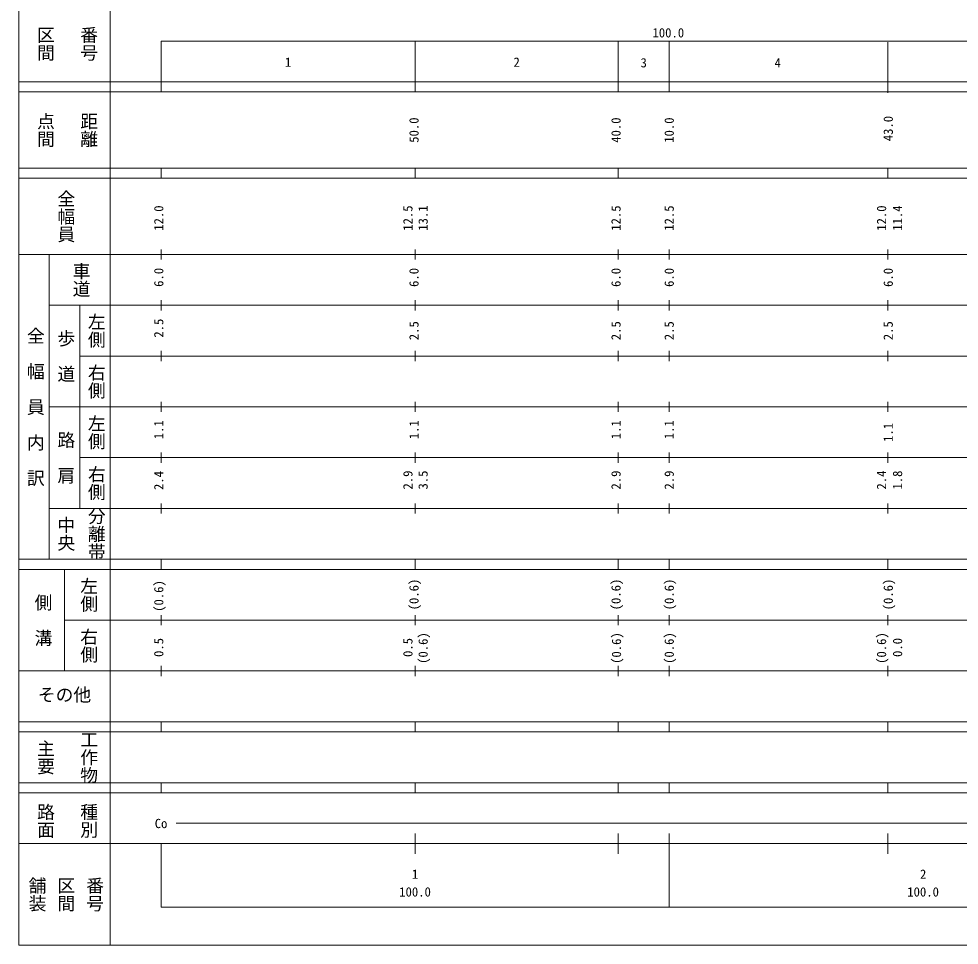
# Model space of a CAD drawing. Units: millimetres on the paper, enlarged 1000 times. Extents: x 7785 to 680000, y 20000 to 380000.
# Drawn here: x 40000 to 225092, y 20000 to 202409 of the extents above; entities that cross this region are included whole.
import ezdxf
from ezdxf.enums import TextEntityAlignment as Align

# ---------------------------------------------------------------- set-up
doc = ezdxf.new("R2010")
doc.units = ezdxf.units.MM
doc.header["$LTSCALE"] = 1000
doc.layers.add('S-SUV', color=7, linetype='Continuous', lineweight=13)
doc.styles.add('@ＭＳ ゴシック', font='')
doc.styles.add('ＭＳ ゴシック', font='')
doc.styles.get('@ＭＳ ゴシック').set_extended_font_data('@MS Gothic')
doc.styles.get('ＭＳ ゴシック').set_extended_font_data('MS Gothic')

msp = doc.modelspace()

# ---------------------------------------------------------------- linework, layer by layer
at = {"layer": 'S-SUV'}
for p, q in [((40000, 380000), (40000, 20000)), ((58000, 370000), (58000, 20000)), ((68000, 198000), (579000, 198000)), ((68000, 198000), (68000, 188000)), ((118000, 188000), (118000, 198000)), ((158000, 188000), (158000, 198000)), ((168000, 188000), (168000, 198000)), ((211058, 187835), (211058, 197835)), ((40000, 190000), (579000, 190000)), ((40000, 188000), (579000, 188000)), ((40000, 173000), (579000, 173000)), ((68000, 171000), (68000, 173000)), ((118000, 171000), (118000, 173000)), ((158000, 171000), (158000, 173000)), ((211058, 171000), (211058, 173000)), ((40000, 171000), (579000, 171000)), ((40000, 156000), (579000, 156000)), ((46000, 96000), (46000, 156000)), ((68000, 155000), (68000, 157000)), ((118000, 155000), (118000, 157000)), ((158000, 155000), (158000, 157000)), ((168000, 155000), (168000, 157000)), ((211058, 155000), (211058, 157000)), ((68000, 145000), (68000, 147000)), ((118000, 145000), (118000, 147000)), ((158000, 145000), (158000, 147000)), ((168000, 145000), (168000, 147000)), ((211058, 145000), (211058, 147000)), ((46000, 146000), (579000, 146000)), ((52000, 146000), (52000, 106000)), ((68000, 135000), (68000, 137000)), ((118000, 135000), (118000, 137000)), ((158000, 135000), (158000, 137000)), ((168000, 135000), (168000, 137000)), ((211058, 135000), (211058, 137000)), ((52000, 136000), (579000, 136000)), ((46000, 126000), (579000, 126000)), ((68000, 125000), (68000, 127000)), ((118000, 125000), (118000, 127000)), ((158000, 125000), (158000, 127000)), ((168000, 125000), (168000, 127000)), ((211058, 125000), (211058, 127000)), ((68000, 115000), (68000, 117000)), ((118000, 115000), (118000, 117000)), ((158000, 115000), (158000, 117000)), ((168000, 115000), (168000, 117000)), ((211058, 115000), (211058, 117000)), ((52000, 116000), (579000, 116000)), ((46000, 106000), (579000, 106000)), ((68000, 105000), (68000, 107000)), ((118000, 105000), (118000, 107000)), ((158000, 105000), (158000, 107000)), ((168000, 105000), (168000, 107000)), ((211058, 105000), (211058, 107000)), ((40000, 96000), (579000, 96000)), ((68000, 94000), (68000, 96000)), ((118000, 94000), (118000, 96000)), ((158000, 94000), (158000, 96000)), ((168000, 94000), (168000, 96000)), ((211058, 94000), (211058, 96000)), ((40000, 94000), (579000, 94000)), ((49000, 94000), (49000, 74000)), ((49000, 84000), (579000, 84000)), ((68000, 83000), (68000, 85000)), ((118000, 83000), (118000, 85000)), ((158000, 83000), (158000, 85000)), ((168000, 83000), (168000, 85000)), ((211058, 83000), (211058, 85000)), ((68000, 73000), (68000, 75000)), ((118000, 73000), (118000, 75000)), ((158000, 73000), (158000, 75000)), ((168000, 73000), (168000, 75000)), ((211058, 73000), (211058, 75000)), ((40000, 74000), (579000, 74000)), ((40000, 64000), (579000, 64000)), ((68000, 62000), (68000, 64000)), ((118000, 62000), (118000, 64000)), ((158000, 62000), (158000, 64000)), ((168000, 62000), (168000, 64000)), ((211058, 62000), (211058, 64000)), ((40000, 62000), (579000, 62000)), ((40000, 52000), (579000, 52000)), ((68000, 50000), (68000, 52000)), ((118000, 50000), (118000, 52000)), ((158000, 50000), (158000, 52000)), ((168000, 50000), (168000, 52000)), ((211058, 50000), (211058, 52000)), ((40000, 50000), (579000, 50000)), ((71000, 44000), (381300, 44000)), ((118000, 38000), (118000, 42000)), ((158000, 38000), (158000, 42000)), ((168000, 27500), (168000, 42000)), ((211058, 38000), (211058, 42000)), ((40000, 40000), (579000, 40000)), ((68000, 40000), (68000, 27500)), ((68000, 27500), (579000, 27500)), ((40000, 20000), (680000, 20000))]:
    msp.add_line(p, q, dxfattribs=at)

# ---------------------------------------------------------------- texts
for s, height, rotation, style, p in [('区間', 2566, 270, '@ＭＳ ゴシック', (43250, 201000)), ('番号', 2566, 270, '@ＭＳ ゴシック', (51750, 201000)), ('点間', 2566, 270, '@ＭＳ ゴシック', (43250, 184000)), ('距離', 2566, 270, '@ＭＳ ゴシック', (51750, 184000)), ('50.0', 1833, 90, 'ＭＳ ゴシック', (119235, 178000)), ('40.0', 1833, 90, 'ＭＳ ゴシック', (159000, 178000)), ('10.0', 1833, 90, 'ＭＳ ゴシック', (169468, 178000)), ('43.0', 1833, 90, 'ＭＳ ゴシック', (212580, 178298)), ('全幅員', 2566, 270, '@ＭＳ ゴシック', (47250, 168750)), ('12.0', 1833, 90, 'ＭＳ ゴシック', (69000, 160674)), ('12.5', 1833, 90, 'ＭＳ ゴシック', (118039, 160675)), ('13.1', 1833, 90, 'ＭＳ ゴシック', (121029, 160675)), ('12.5', 1833, 90, 'ＭＳ ゴシック', (159000, 160675)), ('12.5', 1833, 90, 'ＭＳ ゴシック', (169468, 160675)), ('12.0', 1833, 90, 'ＭＳ ゴシック', (211265, 160675)), ('11.4', 1833, 90, 'ＭＳ ゴシック', (214412, 160675)), ('車道', 2566, 270, '@ＭＳ ゴシック', (50250, 154500)), ('6.0', 1833, 90, 'ＭＳ ゴシック', (69000, 149625)), ('6.0', 1833, 90, 'ＭＳ ゴシック', (119235, 149609)), ('6.0', 1833, 90, 'ＭＳ ゴシック', (159000, 149609)), ('6.0', 1833, 90, 'ＭＳ ゴシック', (169468, 149609)), ('6.0', 1833, 90, 'ＭＳ ゴシック', (212580, 149609)), ('左側', 2566, 270, '@ＭＳ ゴシック', (53250, 144500)), ('2.5', 1833, 90, 'ＭＳ ゴシック', (69000, 139625)), ('2.5', 1833, 90, 'ＭＳ ゴシック', (119235, 139126)), ('2.5', 1833, 90, 'ＭＳ ゴシック', (159000, 139126)), ('2.5', 1833, 90, 'ＭＳ ゴシック', (169468, 139126)), ('2.5', 1833, 90, 'ＭＳ ゴシック', (212580, 139126)), ('全\u3000幅\u3000員\u3000内\u3000訳', 2566, 270, '@ＭＳ ゴシック', (41250, 141750)), ('歩\u3000道', 2566, 270, '@ＭＳ ゴシック', (47250, 141250)), ('右側', 2566, 270, '@ＭＳ ゴシック', (53250, 134500)), ('左側', 2566, 270, '@ＭＳ ゴシック', (53250, 124500)), ('1.1', 1833, 90, 'ＭＳ ゴシック', (69000, 119625)), ('1.1', 1833, 90, 'ＭＳ ゴシック', (119235, 119625)), ('1.1', 1833, 90, 'ＭＳ ゴシック', (159000, 119625)), ('1.1', 1833, 90, 'ＭＳ ゴシック', (169468, 119625)), ('1.1', 1833, 90, 'ＭＳ ゴシック', (212580, 119093)), ('路\u3000肩', 2566, 270, '@ＭＳ ゴシック', (47250, 121250)), ('右側', 2566, 270, '@ＭＳ ゴシック', (53250, 114500)), ('2.4', 1833, 90, 'ＭＳ ゴシック', (69000, 109625)), ('2.9', 1833, 90, 'ＭＳ ゴシック', (118039, 109717)), ('3.5', 1833, 90, 'ＭＳ ゴシック', (121029, 109717)), ('2.9', 1833, 90, 'ＭＳ ゴシック', (159000, 109717)), ('2.9', 1833, 90, 'ＭＳ ゴシック', (169468, 109717)), ('2.4', 1833, 90, 'ＭＳ ゴシック', (211265, 109717)), ('1.8', 1833, 90, 'ＭＳ ゴシック', (214412, 109717)), ('分離帯', 2566, 270, '@ＭＳ ゴシック', (53250, 106250)), ('中央', 2566, 270, '@ＭＳ ゴシック', (47250, 104500)), ('左側', 2566, 270, '@ＭＳ ゴシック', (51750, 92500)), ('(0.6)', 1833, 90, 'ＭＳ ゴシック', (69000, 85639)), ('(0.6)', 1833, 90, 'ＭＳ ゴシック', (119235, 85934)), ('(0.6)', 1833, 90, 'ＭＳ ゴシック', (159000, 85934)), ('(0.6)', 1833, 90, 'ＭＳ ゴシック', (169468, 85934)), ('(0.6)', 1833, 90, 'ＭＳ ゴシック', (212580, 85934)), ('側\u3000溝', 2566, 270, '@ＭＳ ゴシック', (42750, 89250)), ('右側', 2566, 270, '@ＭＳ ゴシック', (51750, 82500)), ('0.5', 1833, 90, 'ＭＳ ゴシック', (69000, 76751)), ('0.5', 1833, 90, 'ＭＳ ゴシック', (118039, 76751)), ('(0.6)', 1833, 90, 'ＭＳ ゴシック', (121029, 75388)), ('(0.6)', 1833, 90, 'ＭＳ ゴシック', (159087, 75388)), ('(0.6)', 1833, 90, 'ＭＳ ゴシック', (169468, 75388)), ('(0.6)', 1833, 90, 'ＭＳ ゴシック', (211265, 75388)), ('0.0', 1833, 90, 'ＭＳ ゴシック', (214412, 76751)), ('工作物', 2566, 270, '@ＭＳ ゴシック', (51750, 62250)), ('主要', 2566, 270, '@ＭＳ ゴシック', (43250, 60500)), ('路面', 2566, 270, '@ＭＳ ゴシック', (43250, 48000)), ('種別', 2566, 270, '@ＭＳ ゴシック', (51750, 48000)), ('舗装', 2566, 270, '@ＭＳ ゴシック', (41583, 33500)), ('番号', 2566, 270, '@ＭＳ ゴシック', (52917, 33500)), ('区間', 2566, 270, '@ＭＳ ゴシック', (47250, 33500))]:
    msp.add_text(s, height=height, rotation=rotation, dxfattribs=dict(at, style=style)).set_placement(p, align=Align.BOTTOM_LEFT)
at = {"layer": 'S-SUV', "style": 'ＭＳ ゴシック'}
for s, height, p in [('100.0', 1833, (164719, 198195)), ('1', 1833, (92375, 192405)), ('2', 1833, (137375, 192405)), ('3', 1833, (162375, 192295)), ('4', 1833, (188763, 192295)), ('その他', 2566, (43750, 67250)), ('Co', 1833, (66750, 42500)), ('1', 1833, (117375, 32523)), ('2', 1833, (217375, 32523)), ('100.0', 1833, (114875, 29033)), ('100.0', 1833, (214875, 29033))]:
    msp.add_text(s, height=height, dxfattribs=at).set_placement(p, align=Align.BOTTOM_LEFT)

doc.saveas('drawing.dxf')
